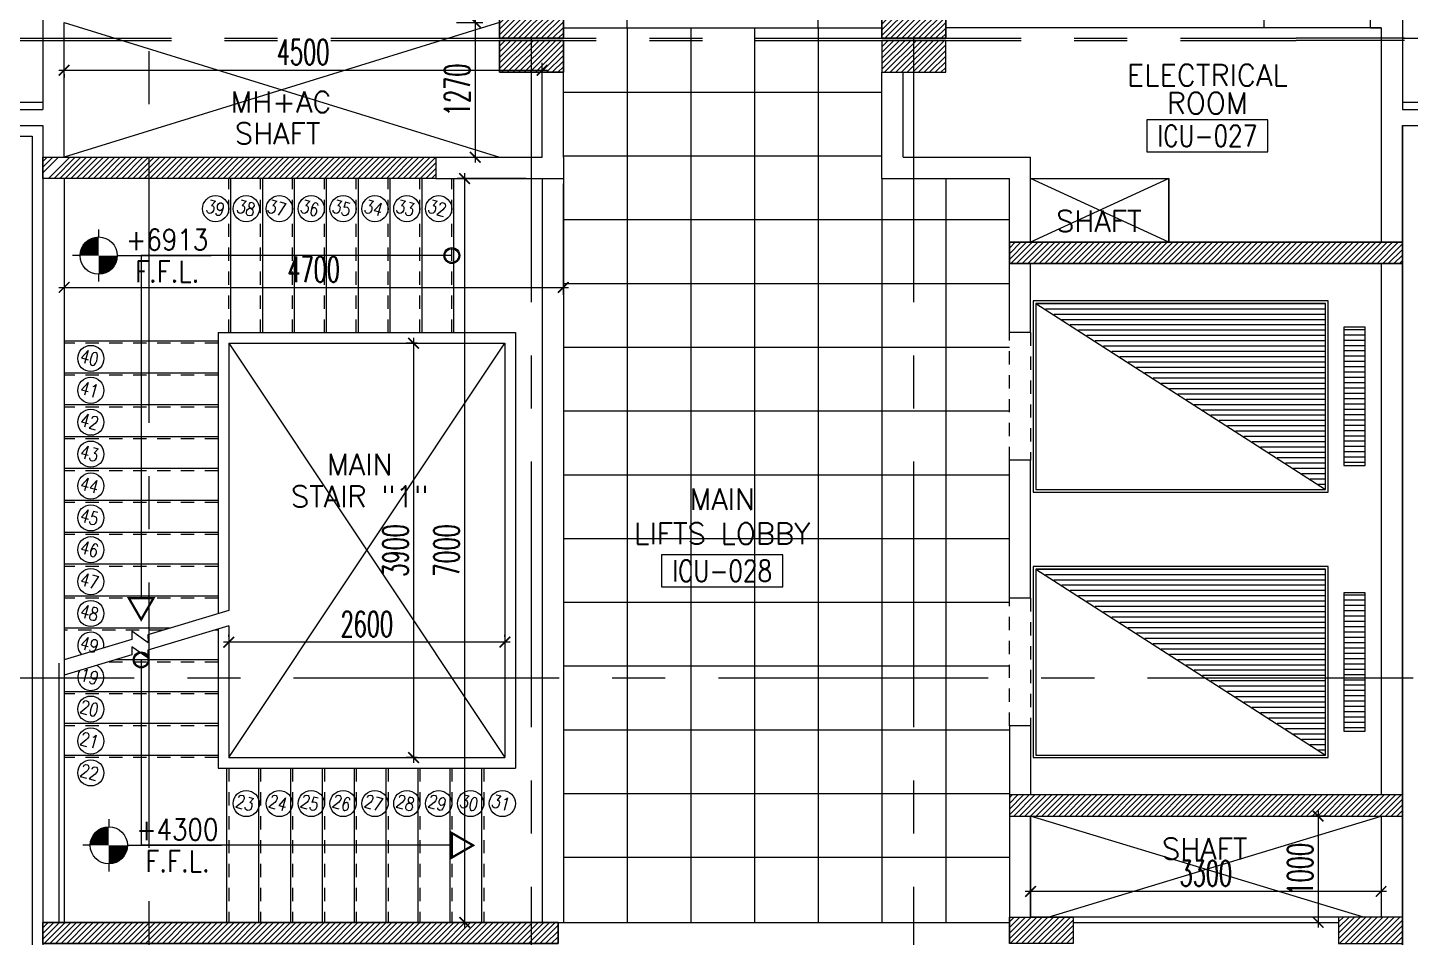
# Model space of a CAD drawing. Extents: x 275967.8 to 276060, y 57291.9 to 57371.4.
# Drawn here: x 276030.03 to 276043.05, y 57317.92 to 57326.48 of the extents above; entities that cross this region are included whole.
import ezdxf
from ezdxf.enums import TextEntityAlignment as Align

# ---------------------------------------------------------------- set-up
doc = ezdxf.new("R2010")
doc.units = 0
doc.header["$MEASUREMENT"] = 0
doc.header["$PDMODE"] = 34
doc.linetypes.add('CENTERX2', pattern=[4, 2.5, -0.5, 0.5, -0.5])
doc.linetypes.add('HIDDEN2', pattern=[0.1875, 0.125, -0.0625])
doc.layers.get('0').update_dxf_attribs({"linetype": 'CONTINUOUS'})
doc.layers.get('DEFPOINTS').update_dxf_attribs({"linetype": 'CONTINUOUS'})
for name, color, linetype in [('AXES', 11, 'CENTERX2'), ('CEILING', 4, 'CONTINUOUS'), ('COL', 5, 'CONTINUOUS'), ('DIM', 4, 'CONTINUOUS'), ('HAT', 8, 'CONTINUOUS'), ('HIDDEN', 9, 'HIDDEN2'), ('LEV-PL', 3, 'CONTINUOUS'), ('LIFTS', 3, 'CONTINUOUS'), ('RM-BOX', 11, 'CONTINUOUS'), ('RM-NAME', 11, 'CONTINUOUS'), ('RM-NO', 11, 'CONTINUOUS'), ('SHAFT', 3, 'CONTINUOUS'), ('STR', 5, 'CONTINUOUS'), ('WALL', 2, 'CONTINUOUS')]:
    doc.layers.add(name, color=color, linetype=linetype)
doc.styles.add('ROMANS', font='ROMANS.shx', dxfattribs={"width": 0.6})
doc.styles.add('S', font='ROMANS.SHX')
doc.dimstyles.new('STANDARD_IN', dxfattribs={"dimtxt": 0.24, "dimasz": 0.1, "dimexe": 0.07, "dimexo": 0.05, "dimgap": 0.05, "dimtad": 1, "dimdec": 0, "dimlfac": 1000, "dimzin": 0, "dimtxsty": 'ROMANS', "dimblk": 'ARCHTICK', "dimcen": 0.05, "dimdle": 0.05, "dimclrd": 4, "dimclre": 4, "dimclrt": 2, "dimazin": 3, "dimtfac": 1, "dimtdec": 0, "dimtmove": 0, "dimatfit": 3, "dimtolj": 1, "dimtzin": 0})

# ---------------------------------------------------------------- blocks, each defined once
blk = doc.blocks.new('RM1')
at = {"layer": 'RM-BOX'}
blk.add_lwpolyline([(570, -200), (-570, -200), (-570, -500), (570, -500)], close=True, dxfattribs=at)
at = {"layer": 'RM-NAME', "style": 'ROMANS'}
blk.add_attdef('ROOMNAME1', text='', height=200, dxfattribs=at).set_placement((0, 324), align=Align.MIDDLE)
blk = doc.blocks.new('*X30')
at = {"color": 0}
for p, q in [((503899, 131750), (506612, 131750)), ((503977, 131700), (506612, 131700)), ((504055, 131650), (506612, 131650)), ((504132, 131600), (506612, 131600)), ((504210, 131550), (506612, 131550)), ((504288, 131500), (506612, 131500)), ((504366, 131450), (506612, 131450)), ((504444, 131400), (506612, 131400)), ((504522, 131350), (506612, 131350)), ((504600, 131300), (506612, 131300)), ((504677, 131250), (506612, 131250)), ((504755, 131200), (506612, 131200)), ((504833, 131150), (506612, 131150)), ((504911, 131100), (506612, 131100)), ((504989, 131050), (506612, 131050)), ((505067, 131000), (506612, 131000)), ((505145, 130950), (506612, 130950)), ((505222, 130900), (506612, 130900)), ((505300, 130850), (506612, 130850)), ((505378, 130800), (506612, 130800)), ((505456, 130750), (506612, 130750)), ((505534, 130700), (506612, 130700)), ((505612, 130650), (506612, 130650)), ((505690, 130600), (506612, 130600)), ((505767, 130550), (506612, 130550)), ((505845, 130500), (506612, 130500)), ((505923, 130450), (506612, 130450)), ((506001, 130400), (506612, 130400)), ((506079, 130350), (506612, 130350)), ((506157, 130300), (506612, 130300)), ((506235, 130250), (506612, 130250)), ((506312, 130200), (506612, 130200)), ((506390, 130150), (506612, 130150)), ((506468, 130100), (506612, 130100)), ((506546, 130050), (506612, 130050))]:
    blk.add_line(p, q, dxfattribs=at)
blk = doc.blocks.new('*X29')
at = {"color": 0}
for p, q in [((140176, 227700), (140376, 227700)), ((140176, 227650), (140376, 227650)), ((140176, 227600), (140376, 227600)), ((140176, 227550), (140376, 227550)), ((140176, 227500), (140376, 227500)), ((140176, 227450), (140376, 227450)), ((140176, 227400), (140376, 227400)), ((140176, 227350), (140376, 227350)), ((140176, 227300), (140376, 227300)), ((140176, 227250), (140376, 227250)), ((140176, 227200), (140376, 227200)), ((140176, 227150), (140376, 227150)), ((140176, 227100), (140376, 227100)), ((140176, 227050), (140376, 227050)), ((140176, 227000), (140376, 227000)), ((140176, 226950), (140376, 226950)), ((140176, 226900), (140376, 226900)), ((140176, 226850), (140376, 226850)), ((140176, 226800), (140376, 226800)), ((140176, 226750), (140376, 226750)), ((140176, 226700), (140376, 226700)), ((140176, 226650), (140376, 226650)), ((140176, 226600), (140376, 226600)), ((140176, 226550), (140376, 226550)), ((140176, 226500), (140376, 226500)), ((140176, 226450), (140376, 226450))]:
    blk.add_line(p, q, dxfattribs=at)
blk = doc.blocks.new('*X32')
at = {"color": 0}
for p, q in [((197839, 138813), (198025, 139000)), ((197839, 138866), (197972, 139000)), ((197839, 138919), (197919, 139000)), ((197839, 138972), (197866, 139000)), ((197879, 138800), (198079, 139000)), ((197932, 138800), (198132, 139000)), ((197985, 138800), (198185, 139000)), ((198038, 138800), (198238, 139000)), ((198091, 138800), (198291, 139000)), ((198144, 138800), (198344, 139000)), ((198197, 138800), (198397, 139000)), ((198250, 138800), (198450, 139000)), ((198303, 138800), (198503, 139000)), ((198356, 138800), (198556, 139000)), ((198409, 138800), (198609, 139000)), ((198462, 138800), (198662, 139000)), ((198515, 138800), (198715, 139000)), ((198568, 138800), (198768, 139000)), ((198621, 138800), (198821, 139000)), ((198674, 138800), (198874, 139000)), ((198727, 138800), (198927, 139000)), ((198780, 138800), (198980, 139000)), ((198833, 138800), (199033, 139000)), ((198886, 138800), (199086, 139000)), ((198939, 138800), (199139, 139000)), ((198992, 138800), (199192, 139000)), ((199045, 138800), (199245, 139000)), ((199098, 138800), (199298, 139000)), ((199151, 138800), (199351, 139000)), ((199204, 138800), (199404, 139000)), ((199257, 138800), (199457, 139000)), ((199310, 138800), (199510, 139000)), ((199363, 138800), (199563, 139000)), ((199416, 138800), (199616, 139000)), ((199469, 138800), (199669, 139000)), ((199523, 138800), (199723, 139000)), ((199576, 138800), (199776, 139000)), ((199629, 138800), (199829, 139000)), ((199682, 138800), (199882, 139000)), ((199735, 138800), (199935, 139000)), ((199788, 138800), (199988, 139000)), ((199841, 138800), (200041, 139000)), ((199894, 138800), (200094, 139000)), ((199947, 138800), (200147, 139000)), ((200000, 138800), (200200, 139000)), ((200053, 138800), (200253, 139000)), ((200106, 138800), (200306, 139000)), ((200159, 138800), (200359, 139000)), ((200212, 138800), (200412, 139000)), ((200265, 138800), (200465, 139000)), ((200318, 138800), (200518, 139000)), ((200371, 138800), (200571, 139000)), ((200424, 138800), (200624, 139000)), ((200477, 138800), (200677, 139000)), ((200530, 138800), (200730, 139000)), ((200583, 138800), (200783, 139000)), ((200636, 138800), (200836, 139000)), ((200689, 138800), (200889, 139000)), ((200742, 138800), (200942, 139000)), ((200795, 138800), (200995, 139000)), ((200848, 138800), (201048, 139000)), ((200901, 138800), (201101, 139000)), ((200954, 138800), (201154, 139000)), ((201007, 138800), (201207, 139000)), ((201060, 138800), (201260, 139000)), ((201114, 138800), (201314, 139000)), ((201167, 138800), (201367, 139000)), ((201220, 138800), (201420, 139000)), ((201273, 138800), (201473, 139000)), ((201326, 138800), (201526, 139000)), ((201379, 138800), (201539, 138960)), ((201432, 138800), (201539, 138907)), ((201485, 138800), (201539, 138854))]:
    blk.add_line(p, q, dxfattribs=at)
blk = doc.blocks.new('*X31')
at = {"color": 0}
for p, q in [((197839, 143639), (197999, 143800)), ((197839, 143692), (197946, 143800)), ((197839, 143745), (197893, 143800)), ((197853, 143600), (198053, 143800)), ((197906, 143600), (198106, 143800)), ((197959, 143600), (198159, 143800)), ((198012, 143600), (198212, 143800)), ((198065, 143600), (198265, 143800)), ((198118, 143600), (198318, 143800)), ((198171, 143600), (198371, 143800)), ((198224, 143600), (198424, 143800)), ((198277, 143600), (198477, 143800)), ((198330, 143600), (198530, 143800)), ((198383, 143600), (198583, 143800)), ((198436, 143600), (198636, 143800)), ((198489, 143600), (198689, 143800)), ((198542, 143600), (198742, 143800)), ((198595, 143600), (198795, 143800)), ((198648, 143600), (198848, 143800)), ((198701, 143600), (198901, 143800)), ((198754, 143600), (198954, 143800)), ((198807, 143600), (199007, 143800)), ((198860, 143600), (199060, 143800)), ((198913, 143600), (199113, 143800)), ((198966, 143600), (199166, 143800)), ((199019, 143600), (199219, 143800)), ((199072, 143600), (199272, 143800)), ((199125, 143600), (199325, 143800)), ((199178, 143600), (199378, 143800)), ((199231, 143600), (199431, 143800)), ((199284, 143600), (199484, 143800)), ((199337, 143600), (199537, 143800)), ((199390, 143600), (199590, 143800)), ((199443, 143600), (199643, 143800)), ((199497, 143600), (199697, 143800)), ((199550, 143600), (199750, 143800)), ((199603, 143600), (199803, 143800)), ((199656, 143600), (199856, 143800)), ((199709, 143600), (199909, 143800)), ((199762, 143600), (199962, 143800)), ((199815, 143600), (200015, 143800)), ((199868, 143600), (200068, 143800)), ((199921, 143600), (200121, 143800)), ((199974, 143600), (200174, 143800)), ((200027, 143600), (200227, 143800)), ((200080, 143600), (200280, 143800)), ((200133, 143600), (200333, 143800)), ((200186, 143600), (200386, 143800)), ((200239, 143600), (200439, 143800)), ((200292, 143600), (200492, 143800)), ((200345, 143600), (200545, 143800)), ((200398, 143600), (200598, 143800)), ((200451, 143600), (200651, 143800)), ((200504, 143600), (200704, 143800)), ((200557, 143600), (200757, 143800)), ((200610, 143600), (200810, 143800)), ((200663, 143600), (200863, 143800)), ((200716, 143600), (200916, 143800)), ((200769, 143600), (200969, 143800)), ((200822, 143600), (201022, 143800)), ((200875, 143600), (201075, 143800)), ((200928, 143600), (201128, 143800)), ((200981, 143600), (201181, 143800)), ((201034, 143600), (201234, 143800)), ((201088, 143600), (201288, 143800)), ((201141, 143600), (201341, 143800)), ((201194, 143600), (201394, 143800)), ((201247, 143600), (201447, 143800)), ((201300, 143600), (201500, 143800)), ((201353, 143600), (201539, 143786)), ((201406, 143600), (201539, 143733)), ((201459, 143600), (201539, 143680)), ((201512, 143600), (201539, 143627))]:
    blk.add_line(p, q, dxfattribs=at)
blk = doc.blocks.new('*X99')
at = {"color": 0}
for p, q in [((76229, 144854), (76375, 145000)), ((76229, 144907), (76322, 145000)), ((76229, 144960), (76269, 145000)), ((76281, 144800), (76481, 145000)), ((76334, 144800), (76534, 145000)), ((76387, 144800), (76587, 145000)), ((76440, 144800), (76640, 145000)), ((76493, 144800), (76693, 145000)), ((76546, 144800), (76746, 145000)), ((76599, 144800), (76799, 145000)), ((76652, 144800), (76852, 145000)), ((76705, 144800), (76905, 145000)), ((76758, 144800), (76958, 145000)), ((76811, 144800), (77011, 145000)), ((76864, 144800), (77064, 145000)), ((76917, 144800), (77117, 145000)), ((76971, 144800), (77171, 145000)), ((77024, 144800), (77224, 145000)), ((77077, 144800), (77277, 145000)), ((77130, 144800), (77330, 145000)), ((77183, 144800), (77383, 145000)), ((77236, 144800), (77436, 145000)), ((77289, 144800), (77489, 145000)), ((77342, 144800), (77542, 145000)), ((77395, 144800), (77595, 145000)), ((77448, 144800), (77648, 145000)), ((77501, 144800), (77701, 145000)), ((77554, 144800), (77754, 145000)), ((77607, 144800), (77807, 145000)), ((77660, 144800), (77860, 145000)), ((77713, 144800), (77913, 145000)), ((77766, 144800), (77966, 145000)), ((77819, 144800), (78019, 145000)), ((77872, 144800), (78072, 145000)), ((77925, 144800), (78125, 145000)), ((77978, 144800), (78178, 145000)), ((78031, 144800), (78231, 145000)), ((78084, 144800), (78284, 145000)), ((78137, 144800), (78337, 145000)), ((78190, 144800), (78390, 145000)), ((78243, 144800), (78443, 145000)), ((78296, 144800), (78496, 145000)), ((78349, 144800), (78549, 145000)), ((78402, 144800), (78602, 145000)), ((78455, 144800), (78655, 145000)), ((78508, 144800), (78708, 145000)), ((78562, 144800), (78762, 145000)), ((78615, 144800), (78815, 145000)), ((78668, 144800), (78868, 145000)), ((78721, 144800), (78921, 145000)), ((78774, 144800), (78974, 145000)), ((78827, 144800), (79027, 145000)), ((78880, 144800), (79080, 145000)), ((78933, 144800), (79133, 145000)), ((78986, 144800), (79186, 145000)), ((79039, 144800), (79239, 145000)), ((79092, 144800), (79292, 145000)), ((79145, 144800), (79345, 145000)), ((79198, 144800), (79398, 145000)), ((79251, 144800), (79451, 145000)), ((79304, 144800), (79504, 145000)), ((79357, 144800), (79557, 145000)), ((79410, 144800), (79610, 145000)), ((79463, 144800), (79663, 145000)), ((79516, 144800), (79716, 145000)), ((79569, 144800), (79769, 145000)), ((79622, 144800), (79822, 145000)), ((79675, 144800), (79875, 145000)), ((79728, 144800), (79928, 145000)), ((79781, 144800), (79929, 144948)), ((79834, 144800), (79929, 144895)), ((79887, 144800), (79929, 144842))]:
    blk.add_line(p, q, dxfattribs=at)
blk = doc.blocks.new('*X98')
at = {"color": 0}
for p, q in [((76229, 137641), (76388, 137800)), ((76229, 137694), (76334, 137800)), ((76229, 137748), (76281, 137800)), ((76241, 137600), (76441, 137800)), ((76294, 137600), (76494, 137800)), ((76347, 137600), (76547, 137800)), ((76400, 137600), (76600, 137800)), ((76453, 137600), (76653, 137800)), ((76506, 137600), (76706, 137800)), ((76559, 137600), (76759, 137800)), ((76612, 137600), (76812, 137800)), ((76665, 137600), (76865, 137800)), ((76718, 137600), (76918, 137800)), ((76771, 137600), (76971, 137800)), ((76824, 137600), (77024, 137800)), ((76877, 137600), (77077, 137800)), ((76930, 137600), (77130, 137800)), ((76983, 137600), (77183, 137800)), ((77036, 137600), (77236, 137800)), ((77089, 137600), (77289, 137800)), ((77142, 137600), (77342, 137800)), ((77195, 137600), (77395, 137800)), ((77248, 137600), (77448, 137800)), ((77301, 137600), (77501, 137800)), ((77354, 137600), (77554, 137800)), ((77407, 137600), (77607, 137800)), ((77460, 137600), (77660, 137800)), ((77513, 137600), (77713, 137800)), ((77566, 137600), (77766, 137800)), ((77619, 137600), (77819, 137800)), ((77672, 137600), (77872, 137800)), ((77725, 137600), (77925, 137800)), ((77779, 137600), (77979, 137800)), ((77832, 137600), (78032, 137800)), ((77885, 137600), (78085, 137800)), ((77938, 137600), (78138, 137800)), ((77991, 137600), (78191, 137800)), ((78044, 137600), (78244, 137800)), ((78097, 137600), (78297, 137800)), ((78150, 137600), (78350, 137800)), ((78203, 137600), (78403, 137800)), ((78256, 137600), (78456, 137800)), ((78309, 137600), (78509, 137800)), ((78362, 137600), (78562, 137800)), ((78415, 137600), (78615, 137800)), ((78468, 137600), (78668, 137800)), ((78521, 137600), (78721, 137800)), ((78574, 137600), (78774, 137800)), ((78627, 137600), (78827, 137800)), ((78680, 137600), (78880, 137800)), ((78733, 137600), (78933, 137800)), ((78786, 137600), (78986, 137800)), ((78839, 137600), (79039, 137800)), ((78892, 137600), (79092, 137800)), ((78945, 137600), (79145, 137800)), ((78998, 137600), (79198, 137800)), ((79051, 137600), (79251, 137800)), ((79104, 137600), (79304, 137800)), ((79157, 137600), (79357, 137800)), ((79210, 137600), (79410, 137800)), ((79263, 137600), (79463, 137800)), ((79316, 137600), (79516, 137800)), ((79369, 137600), (79569, 137800)), ((79423, 137600), (79623, 137800)), ((79476, 137600), (79676, 137800)), ((79529, 137600), (79729, 137800)), ((79582, 137600), (79782, 137800)), ((79635, 137600), (79835, 137800)), ((79688, 137600), (79888, 137800)), ((79741, 137600), (79941, 137800)), ((79794, 137600), (79994, 137800)), ((79847, 137600), (80047, 137800)), ((79900, 137600), (80100, 137800)), ((79953, 137600), (80153, 137800)), ((80006, 137600), (80206, 137800)), ((80059, 137600), (80259, 137800)), ((80112, 137600), (80312, 137800)), ((80165, 137600), (80365, 137800)), ((80218, 137600), (80418, 137800)), ((80271, 137600), (80471, 137800)), ((80324, 137600), (80524, 137800)), ((80377, 137600), (80577, 137800)), ((80430, 137600), (80630, 137800)), ((80483, 137600), (80683, 137800)), ((80536, 137600), (80736, 137800)), ((80589, 137600), (80789, 137800)), ((80642, 137600), (80842, 137800)), ((80695, 137600), (80895, 137800)), ((80748, 137600), (80948, 137800)), ((80801, 137600), (81001, 137800)), ((80854, 137600), (81054, 137800)), ((80907, 137600), (81079, 137772)), ((80960, 137600), (81079, 137718)), ((81014, 137600), (81079, 137665)), ((81067, 137600), (81079, 137612))]:
    blk.add_line(p, q, dxfattribs=at)
blk = doc.blocks.new('LEV1')
at = {"layer": 'LEV-PL'}
for p, q in [((0, 245), (0, 175)), ((-175, 0), (-245, 0)), ((175, 0), (1061, 0)), ((0, -175), (0, -245))]:
    blk.add_line(p, q, dxfattribs=at)
at = {"layer": 'LEV-PL', "const_width": 175}
for points in [[(-88, 0, -0.414214), (0, 88, -1)], [(88, 0, -0.414214), (0, -88, -1)]]:
    blk.add_lwpolyline(points, format="xyb", dxfattribs=at)
at = {"layer": 'LEV-PL'}
blk.add_circle((0, 0), 175, dxfattribs=at)
at = {"layer": 'LEV-PL', "color": 4, "style": 'S', "width": 0.85}
for tag, p in [('+0000', (646, 50)), ('F.F.L.', (646, -250))]:
    blk.add_attdef(tag, text='', height=200, dxfattribs=at).set_placement(p, align=Align.CENTER)
blk = doc.blocks.new('C5')
at = {"layer": 'HAT', "linetype": 'BYBLOCK'}
h = blk.add_hatch(dxfattribs=at)
h.set_pattern_fill('ANSI31', color=256, scale=300, style=0)
h.set_pattern_definition([(45, (-223356.182, -51411.005), (-26.516504, 26.516504), [])])
h.paths.add_polyline_path([(300, 300), (0, 300), (0, 0), (300, 0)])
h.paths.add_polyline_path([(600, 300), (300, 300), (300, 0), (600, 0)])
at = {"layer": 'COL'}
blk.add_lwpolyline([(600, 300), (0, 300), (0, 0), (600, 0)], close=True, dxfattribs=at)
blk = doc.blocks.new('_ARCHTICK')
at = {"color": 0, "linetype": 'BYBLOCK', "const_width": 0.15}
blk.add_lwpolyline([(-0.5, -0.5), (0.5, 0.5)], dxfattribs=at)
blk = doc.blocks.new('*D161')
at = {"layer": 'DEFPOINTS', "color": 0, "linetype": 'BYBLOCK', "ltscale": 0.3}
for p in [(276030.375, 57326.096), (276034.875, 57326.083), (276034.875, 57325.924)]:
    blk.add_point(p, dxfattribs=at)
at = {"layer": 'DIM', "color": 4, "linetype": 'BYBLOCK', "ltscale": 0.3}
for p, q in [((276034.875, 57325.974), (276034.875, 57326.153)), ((276030.325, 57326.083), (276034.925, 57326.083)), ((276030.375, 57326.046), (276030.375, 57326.013))]:
    blk.add_line(p, q, dxfattribs=at)
at = {"layer": 'DIM', "color": 4, "linetype": 'BYBLOCK', "ltscale": 0.3, "xscale": 0.1, "yscale": 0.1, "zscale": 0.1, "rotation": 180}
blk.add_blockref('_ARCHTICK', (276030.375, 57326.083), dxfattribs=at)
at = {"layer": 'DIM', "color": 4, "linetype": 'BYBLOCK', "ltscale": 0.3, "xscale": 0.1, "yscale": 0.1, "zscale": 0.1}
blk.add_blockref('_ARCHTICK', (276034.875, 57326.083), dxfattribs=at)
at = {"layer": 'DIM', "color": 2, "linetype": 'BYBLOCK', "ltscale": 0.3, "insert": (276032.625, 57326.253), "char_height": 0.24, "attachment_point": 5, "style": 'ROMANS'}
blk.add_mtext('\\A1;4500', dxfattribs=at)
blk = doc.blocks.new('*D160')
at = {"layer": 'DEFPOINTS', "color": 0, "linetype": 'BYBLOCK', "ltscale": 0.3}
for p in [(276034.02, 57326.533), (276034.02, 57325.263), (276034.246, 57325.263)]:
    blk.add_point(p, dxfattribs=at)
at = {"layer": 'DIM', "color": 4, "linetype": 'BYBLOCK', "ltscale": 0.3}
for p, q in [((276034.07, 57326.533), (276034.316, 57326.533)), ((276034.246, 57326.583), (276034.246, 57325.213)), ((276034.07, 57325.263), (276034.316, 57325.263))]:
    blk.add_line(p, q, dxfattribs=at)
at = {"layer": 'DIM', "color": 4, "linetype": 'BYBLOCK', "ltscale": 0.3, "xscale": 0.1, "yscale": 0.1, "zscale": 0.1}
for p, rotation in [((276034.246, 57326.533), 90), ((276034.246, 57325.263), 270)]:
    blk.add_blockref('_ARCHTICK', p, dxfattribs=dict(at, rotation=rotation))
at = {"layer": 'DIM', "color": 2, "linetype": 'BYBLOCK', "ltscale": 0.3, "insert": (276034.076, 57325.898), "char_height": 0.24, "attachment_point": 5, "rotation": 90, "style": 'ROMANS'}
blk.add_mtext('\\A1;1270', dxfattribs=at)
blk = doc.blocks.new('*D159')
at = {"layer": 'DEFPOINTS', "color": 0, "linetype": 'BYBLOCK', "ltscale": 0.3}
for p in [(276034.775, 57325.063), (276034.146, 57318.063), (276034.682, 57318.063)]:
    blk.add_point(p, dxfattribs=at)
at = {"layer": 'DIM', "color": 4, "linetype": 'BYBLOCK', "ltscale": 0.3}
for p, q in [((276034.725, 57325.063), (276034.076, 57325.063)), ((276034.146, 57325.113), (276034.146, 57318.013)), ((276034.632, 57318.063), (276034.076, 57318.063))]:
    blk.add_line(p, q, dxfattribs=at)
at = {"layer": 'DIM', "color": 4, "linetype": 'BYBLOCK', "ltscale": 0.3, "xscale": 0.1, "yscale": 0.1, "zscale": 0.1}
for p, rotation in [((276034.146, 57325.063), 90), ((276034.146, 57318.063), 270)]:
    blk.add_blockref('_ARCHTICK', p, dxfattribs=dict(at, rotation=rotation))
at = {"layer": 'DIM', "color": 2, "linetype": 'BYBLOCK', "ltscale": 0.3, "insert": (276033.976, 57321.563), "char_height": 0.24, "attachment_point": 5, "rotation": 90, "style": 'ROMANS'}
blk.add_mtext('\\A1;7000', dxfattribs=at)
blk = doc.blocks.new('*D158')
at = {"layer": 'DEFPOINTS', "color": 0, "linetype": 'BYBLOCK', "ltscale": 0.3}
for p in [(276035.075, 57325.063), (276030.375, 57324.873), (276035.075, 57324.039)]:
    blk.add_point(p, dxfattribs=at)
at = {"layer": 'DIM', "color": 4, "linetype": 'BYBLOCK', "ltscale": 0.3}
for p, q in [((276035.075, 57325.013), (276035.075, 57323.969)), ((276030.375, 57324.823), (276030.375, 57323.969)), ((276030.325, 57324.039), (276035.125, 57324.039))]:
    blk.add_line(p, q, dxfattribs=at)
at = {"layer": 'DIM', "color": 4, "linetype": 'BYBLOCK', "ltscale": 0.3, "xscale": 0.1, "yscale": 0.1, "zscale": 0.1, "rotation": 180}
blk.add_blockref('_ARCHTICK', (276030.375, 57324.039), dxfattribs=at)
at = {"layer": 'DIM', "color": 4, "linetype": 'BYBLOCK', "ltscale": 0.3, "xscale": 0.1, "yscale": 0.1, "zscale": 0.1}
blk.add_blockref('_ARCHTICK', (276035.075, 57324.039), dxfattribs=at)
at = {"layer": 'DIM', "color": 2, "linetype": 'BYBLOCK', "ltscale": 0.3, "insert": (276032.725, 57324.209), "char_height": 0.24, "attachment_point": 5, "style": 'ROMANS'}
blk.add_mtext('\\A1;4700', dxfattribs=at)
blk = doc.blocks.new('*D157')
at = {"layer": 'DEFPOINTS', "color": 0, "linetype": 'BYBLOCK', "ltscale": 0.3}
for p in [(276033.748, 57323.513), (276033.665, 57319.613), (276033.748, 57319.613)]:
    blk.add_point(p, dxfattribs=at)
at = {"layer": 'DIM', "color": 4, "linetype": 'BYBLOCK', "ltscale": 0.3}
for p, q in [((276033.698, 57323.513), (276033.595, 57323.513)), ((276033.665, 57323.563), (276033.665, 57319.563)), ((276033.698, 57319.613), (276033.595, 57319.613))]:
    blk.add_line(p, q, dxfattribs=at)
at = {"layer": 'DIM', "color": 4, "linetype": 'BYBLOCK', "ltscale": 0.3, "xscale": 0.1, "yscale": 0.1, "zscale": 0.1}
for p, rotation in [((276033.665, 57323.513), 90), ((276033.665, 57319.613), 270)]:
    blk.add_blockref('_ARCHTICK', p, dxfattribs=dict(at, rotation=rotation))
at = {"layer": 'DIM', "color": 2, "linetype": 'BYBLOCK', "ltscale": 0.3, "insert": (276033.495, 57321.563), "char_height": 0.24, "attachment_point": 5, "rotation": 90, "style": 'ROMANS'}
blk.add_mtext('\\A1;3900', dxfattribs=at)
blk = doc.blocks.new('*D156')
at = {"layer": 'DEFPOINTS', "color": 0, "linetype": 'BYBLOCK', "ltscale": 0.3}
for p in [(276031.925, 57320.7), (276031.925, 57320.7), (276034.525, 57320.7)]:
    blk.add_point(p, dxfattribs=at)
at = {"layer": 'DIM', "color": 4, "linetype": 'BYBLOCK', "ltscale": 0.3}
for p, q in [((276031.925, 57320.75), (276031.925, 57320.77)), ((276034.525, 57320.75), (276034.525, 57320.77)), ((276034.575, 57320.7), (276031.875, 57320.7))]:
    blk.add_line(p, q, dxfattribs=at)
at = {"layer": 'DIM', "color": 4, "linetype": 'BYBLOCK', "ltscale": 0.3, "xscale": 0.1, "yscale": 0.1, "zscale": 0.1, "rotation": 180}
blk.add_blockref('_ARCHTICK', (276031.925, 57320.7), dxfattribs=at)
at = {"layer": 'DIM', "color": 4, "linetype": 'BYBLOCK', "ltscale": 0.3, "xscale": 0.1, "yscale": 0.1, "zscale": 0.1}
blk.add_blockref('_ARCHTICK', (276034.525, 57320.7), dxfattribs=at)
at = {"layer": 'DIM', "color": 2, "linetype": 'BYBLOCK', "ltscale": 0.3, "insert": (276033.225, 57320.87), "char_height": 0.24, "attachment_point": 5, "style": 'ROMANS'}
blk.add_mtext('\\A1;2600', dxfattribs=at)
blk = doc.blocks.new('*D155')
at = {"layer": 'DEFPOINTS', "color": 0, "linetype": 'BYBLOCK', "ltscale": 0.3}
for p in [(276042.338, 57319.063), (276042.176, 57318.063), (276042.183, 57318.063)]:
    blk.add_point(p, dxfattribs=at)
at = {"layer": 'DIM', "color": 4, "linetype": 'BYBLOCK', "ltscale": 0.3}
for p, q in [((276042.288, 57319.063), (276042.113, 57319.063)), ((276042.183, 57319.113), (276042.183, 57318.013)), ((276042.226, 57318.063), (276042.253, 57318.063))]:
    blk.add_line(p, q, dxfattribs=at)
at = {"layer": 'DIM', "color": 4, "linetype": 'BYBLOCK', "ltscale": 0.3, "xscale": 0.1, "yscale": 0.1, "zscale": 0.1}
for p, rotation in [((276042.183, 57319.063), 90), ((276042.183, 57318.063), 270)]:
    blk.add_blockref('_ARCHTICK', p, dxfattribs=dict(at, rotation=rotation))
at = {"layer": 'DIM', "color": 2, "linetype": 'BYBLOCK', "ltscale": 0.3, "insert": (276042.013, 57318.563), "char_height": 0.24, "attachment_point": 5, "rotation": 90, "style": 'ROMANS'}
blk.add_mtext('\\A1;1000', dxfattribs=at)
blk = doc.blocks.new('*D154')
at = {"layer": 'DEFPOINTS', "color": 0, "linetype": 'BYBLOCK', "ltscale": 0.3}
for p in [(276039.475, 57318.458), (276042.775, 57318.458), (276039.475, 57318.354)]:
    blk.add_point(p, dxfattribs=at)
at = {"layer": 'DIM', "color": 4, "linetype": 'BYBLOCK', "ltscale": 0.3}
for p, q in [((276042.825, 57318.354), (276039.425, 57318.354)), ((276039.475, 57318.408), (276039.475, 57318.284)), ((276042.775, 57318.408), (276042.775, 57318.284))]:
    blk.add_line(p, q, dxfattribs=at)
at = {"layer": 'DIM', "color": 4, "linetype": 'BYBLOCK', "ltscale": 0.3, "xscale": 0.1, "yscale": 0.1, "zscale": 0.1, "rotation": 180}
blk.add_blockref('_ARCHTICK', (276039.475, 57318.354), dxfattribs=at)
at = {"layer": 'DIM', "color": 4, "linetype": 'BYBLOCK', "ltscale": 0.3, "xscale": 0.1, "yscale": 0.1, "zscale": 0.1}
blk.add_blockref('_ARCHTICK', (276042.775, 57318.354), dxfattribs=at)
at = {"layer": 'DIM', "color": 2, "linetype": 'BYBLOCK', "ltscale": 0.3, "insert": (276041.125, 57318.524), "char_height": 0.24, "attachment_point": 5, "style": 'ROMANS'}
blk.add_mtext('\\A1;3300', dxfattribs=at)

msp = doc.modelspace()

# ---------------------------------------------------------------- hatches: boundary and pattern name
at = {"layer": 'HAT'}
h = msp.add_hatch(dxfattribs=at)
h.set_pattern_fill('ANSI31', color=256, scale=0.3, style=0)
h.set_pattern_definition([(45, (275761.879317, 57274.97192), (-0.0265165043, 0.0265165043), [])])
h.paths.add_polyline_path([(276039.8755, 57317.8629), (276039.8755, 57318.1129), (276039.2755, 57318.1129), (276039.2755, 57317.8629)])
h = msp.add_hatch(dxfattribs=at)
h.set_pattern_fill('ANSI31', color=256, scale=0.3, style=0)
h.set_pattern_definition([(45, (275764.979315, 57274.97192), (-0.0265165043, 0.0265165043), [])])
h.paths.add_polyline_path([(276042.9755, 57318.1129), (276042.3755, 57318.1129), (276042.3755, 57317.8629), (276042.9755, 57317.8629)])

# ---------------------------------------------------------------- linework, layer by layer
at = {"layer": 'AXES'}
for p, q in [((276034.7755, 57291.8986), (276034.7755, 57370.7113)), ((276034.7755, 57291.8986), (276034.7755, 57370.7113)), ((276038.3755, 57291.8986), (276038.3755, 57370.7113)), ((276038.3755, 57291.8986), (276038.3755, 57370.7113)), ((276031.1755, 57298.7629), (276031.1755, 57357.5829)), ((275968.8855, 57326.3829), (276041.9755, 57326.3829)), ((275968.8855, 57326.3629), (276041.9755, 57326.3629)), ((276058.9951, 57326.3829), (276041.9755, 57326.3829)), ((276058.9951, 57326.3629), (276041.9755, 57326.3629)), ((275968.5355, 57320.3629), (276036.5755, 57320.3629)), ((276036.5755, 57320.3629), (276052.7755, 57320.3629))]:
    msp.add_line(p, q, dxfattribs=at)
at = {"layer": 'CEILING', "linetype": 'BYBLOCK', "ltscale": 0.3}
for p, q in [((276035.6755, 57326.4829), (276035.6755, 57318.0629)), ((276036.2755, 57326.4829), (276036.2755, 57318.0629)), ((276036.8755, 57326.4829), (276036.8755, 57318.0629)), ((276037.4755, 57326.4829), (276037.4755, 57318.0629)), ((276027.8255, 57326.3829), (276030.1755, 57326.3829)), ((276042.9755, 57326.3829), (276045.3255, 57326.3829)), ((276038.0755, 57325.8729), (276035.0755, 57325.8729)), ((276027.8255, 57325.7829), (276030.1755, 57325.7829)), ((276042.9755, 57325.7829), (276045.3255, 57325.7829)), ((276038.0755, 57325.2729), (276035.0755, 57325.2729)), ((276034.8755, 57325.0629), (276034.8755, 57318.0629)), ((276035.0755, 57325.0629), (276035.0755, 57318.0629)), ((276038.0755, 57325.0629), (276038.0755, 57318.0629)), ((276038.6755, 57325.0629), (276038.6755, 57318.0629)), ((276039.2755, 57324.6729), (276035.0755, 57324.6729)), ((276039.2755, 57324.0729), (276035.0755, 57324.0729)), ((276039.2755, 57323.4729), (276035.0755, 57323.4729)), ((276039.2755, 57322.8729), (276035.0755, 57322.8729)), ((276039.2755, 57322.2729), (276035.0755, 57322.2729)), ((276039.2755, 57321.6729), (276035.0755, 57321.6729)), ((276039.2755, 57321.0729), (276035.0755, 57321.0729)), ((276039.2755, 57320.4729), (276035.0755, 57320.4729)), ((276039.2755, 57319.8729), (276035.0755, 57319.8729)), ((276039.2755, 57319.2729), (276035.0755, 57319.2729)), ((276039.2755, 57318.6729), (276035.0755, 57318.6729))]:
    msp.add_line(p, q, dxfattribs=at)
for points in [[(276020.6255, 57306.3129), (276020.6255, 57312.8129), (276020.6725, 57312.8159), (276020.6755, 57313.5129), (276020.6255, 57313.5129), (276020.6255, 57314.0129), (276025.3255, 57314.0129), (276025.3255, 57311.3129), (276027.8255, 57311.3129), (276027.8255, 57317.2779), (276020.6255, 57317.2779), (276020.6255, 57319.2779), (276027.8255, 57319.2779), (276027.8255, 57325.5629), (276030.1755, 57325.5629), (276030.1755, 57308.6129), (276032.7255, 57308.6129), (276032.7255, 57309.2129), (276033.7255, 57309.2129), (276033.7255, 57308.6129), (276042.9755, 57308.6129), (276042.9755, 57325.5629), (276045.3255, 57325.5629)], [(276020.7255, 57306.4129), (276020.7255, 57312.7191), (276020.7721, 57312.7221), (276020.7759, 57313.6129), (276020.7255, 57313.6129), (276020.7255, 57313.9129), (276025.2255, 57313.9129), (276025.2255, 57311.2129), (276027.9255, 57311.2129), (276027.9255, 57317.3779), (276020.7255, 57317.3779), (276020.7255, 57319.1779), (276027.9255, 57319.1779), (276027.9255, 57325.4629), (276030.0755, 57325.4629), (276030.0755, 57308.5129), (276032.8255, 57308.5129), (276032.8255, 57309.1129), (276033.6255, 57309.1129), (276033.6255, 57308.5129), (276043.0755, 57308.5129)]]:
    msp.add_lwpolyline(points, dxfattribs=at)
at = {"layer": 'COL'}
for points in [[(276030.1755, 57325.0629), (276030.1755, 57325.2629), (276033.8755, 57325.2629), (276033.8755, 57325.0629)], [(276039.2755, 57324.4629), (276039.2755, 57324.2629), (276042.9755, 57324.2629), (276042.9755, 57324.4629)], [(276039.2755, 57319.2629), (276039.2755, 57319.0629), (276042.9755, 57319.0629), (276042.9755, 57319.2629)], [(276035.0255, 57318.0629), (276030.1755, 57318.0629), (276030.1755, 57317.8629), (276035.0255, 57317.8629)]]:
    msp.add_lwpolyline(points, close=True, dxfattribs=at)
at = {"layer": 'COL', "color": 2}
for points in [[(276039.2755, 57318.1129), (276039.8755, 57318.1129), (276039.8755, 57317.8629), (276039.2755, 57317.8629)], [(276042.9755, 57318.1129), (276042.3755, 57318.1129), (276042.3755, 57317.8629), (276042.9755, 57317.8629)]]:
    msp.add_lwpolyline(points, close=True, dxfattribs=at)
at = {"layer": 'HIDDEN'}
for p, q in [((276039.2755, 57322.4129), (276039.2755, 57323.6129)), ((276039.4755, 57323.6129), (276039.4755, 57322.4129)), ((276039.2755, 57319.9129), (276039.2755, 57321.1129)), ((276039.4755, 57321.1129), (276039.4755, 57319.9129))]:
    msp.add_line(p, q, dxfattribs=at)
at = {"layer": 'LIFTS'}
for p, q in [((276039.5255, 57323.8879), (276042.2505, 57322.1379)), ((276039.5255, 57321.3879), (276042.2505, 57319.6379))]:
    msp.add_line(p, q, dxfattribs=at)
for points in [[(276039.5005, 57322.1129), (276042.2755, 57322.1129), (276042.2755, 57323.9129), (276039.5005, 57323.9129)], [(276039.5255, 57322.1379), (276042.2505, 57322.1379), (276042.2505, 57323.8879), (276039.5255, 57323.8879)], [(276042.4255, 57322.3629), (276042.6255, 57322.3629), (276042.6255, 57323.6629), (276042.4255, 57323.6629)], [(276039.5005, 57321.4129), (276039.5005, 57319.6129), (276042.2755, 57319.6129), (276042.2755, 57321.4129)], [(276039.5255, 57321.3879), (276039.5255, 57319.6379), (276042.2505, 57319.6379), (276042.2505, 57321.3879)], [(276042.4255, 57319.8629), (276042.6255, 57319.8629), (276042.6255, 57321.1629), (276042.4255, 57321.1629)]]:
    msp.add_lwpolyline(points, close=True, dxfattribs=at)
at = {"layer": 'SHAFT'}
for p, q in [((276034.4755, 57326.5329), (276030.3755, 57325.2629)), ((276030.3755, 57326.5329), (276034.4755, 57325.2629)), ((276040.7755, 57324.4629), (276039.4755, 57325.0629)), ((276040.7755, 57325.0629), (276039.4755, 57324.4629)), ((276039.7005, 57325.0629), (276040.7755, 57325.0629)), ((276040.7755, 57324.4629), (276040.7755, 57325.0629)), ((276031.9255, 57323.5129), (276034.5255, 57319.6129)), ((276031.9255, 57319.6129), (276034.5255, 57323.5129)), ((276042.6105, 57318.1129), (276039.4755, 57319.0629)), ((276039.6405, 57318.1129), (276042.7755, 57319.0629))]:
    msp.add_line(p, q, dxfattribs=at)
at = {"layer": 'STR', "linetype": 'HIDDEN2'}
for p, q in [((276031.9255, 57323.6129), (276031.9255, 57325.0629)), ((276032.2255, 57323.6129), (276032.2255, 57325.0629)), ((276032.5255, 57323.6129), (276032.5255, 57325.0629)), ((276032.8255, 57323.6129), (276032.8255, 57325.0629)), ((276033.1255, 57323.6129), (276033.1255, 57325.0629)), ((276033.4255, 57323.6129), (276033.4255, 57325.0629)), ((276033.7255, 57323.6129), (276033.7255, 57325.0629)), ((276034.0255, 57323.6129), (276034.0255, 57325.0629)), ((276031.8255, 57323.5129), (276030.3755, 57323.5129)), ((276031.8255, 57323.2129), (276030.3755, 57323.2129)), ((276031.8255, 57322.9129), (276030.3755, 57322.9129)), ((276031.8255, 57322.6129), (276030.3755, 57322.6129)), ((276031.8255, 57322.3129), (276030.3755, 57322.3129)), ((276031.8255, 57322.0129), (276030.3755, 57322.0129)), ((276031.8255, 57321.7129), (276030.3755, 57321.7129)), ((276031.8255, 57321.4129), (276030.3755, 57321.4129)), ((276031.8255, 57321.1129), (276030.3755, 57321.1129)), ((276031.3076, 57320.8129), (276030.3755, 57320.8129)), ((276031.8255, 57320.8129), (276031.7901, 57320.8129)), ((276031.8255, 57320.5129), (276030.7914, 57320.5129)), ((276031.8255, 57320.2129), (276030.3755, 57320.2129)), ((276031.8255, 57319.9129), (276030.3755, 57319.9129)), ((276031.8255, 57319.6129), (276030.3755, 57319.6129)), ((276031.9255, 57319.5129), (276031.9255, 57318.0629)), ((276032.2255, 57319.5129), (276032.2255, 57318.0629)), ((276032.5255, 57319.5129), (276032.5255, 57318.0629)), ((276032.8255, 57319.5129), (276032.8255, 57318.0629)), ((276033.1255, 57319.5129), (276033.1255, 57318.0629)), ((276033.4255, 57319.5129), (276033.4255, 57318.0629)), ((276033.7255, 57319.5129), (276033.7255, 57318.0629)), ((276034.0255, 57319.5129), (276034.0255, 57318.0629)), ((276034.3255, 57319.5129), (276034.3255, 57318.0629))]:
    msp.add_line(p, q, dxfattribs=at)
at = {"layer": 'STR'}
for p, q in [((276031.9455, 57323.6129), (276031.9455, 57325.0629)), ((276032.2455, 57323.6129), (276032.2455, 57325.0629)), ((276032.5455, 57323.6129), (276032.5455, 57325.0629)), ((276032.8455, 57323.6129), (276032.8455, 57325.0629)), ((276033.1455, 57323.6129), (276033.1455, 57325.0629)), ((276033.4455, 57323.6129), (276033.4455, 57325.0629)), ((276033.7455, 57323.6129), (276033.7455, 57325.0629)), ((276034.0455, 57323.6129), (276034.0455, 57325.0629)), ((276034.0255, 57324.3379), (276031.1005, 57324.3379)), ((276031.1005, 57324.3379), (276031.1005, 57321.1129)), ((276031.8255, 57323.5329), (276030.3755, 57323.5329)), ((276031.8255, 57323.5329), (276030.3755, 57323.5329)), ((276031.8255, 57323.6129), (276031.8255, 57320.9685)), ((276031.8255, 57323.6129), (276034.6255, 57323.6129)), ((276031.9255, 57323.5129), (276031.9255, 57320.9986)), ((276031.9255, 57323.5129), (276034.5255, 57323.5129)), ((276034.5255, 57323.5129), (276034.5255, 57319.6129)), ((276034.6255, 57323.6129), (276034.6255, 57319.5129)), ((276031.8255, 57323.2329), (276030.3755, 57323.2329)), ((276031.8255, 57322.9329), (276030.3755, 57322.9329)), ((276031.8255, 57322.6329), (276030.3755, 57322.6329)), ((276031.8255, 57322.3329), (276030.3755, 57322.3329)), ((276031.8255, 57322.0329), (276030.3755, 57322.0329)), ((276031.8255, 57321.7329), (276030.3755, 57321.7329)), ((276031.8255, 57321.4329), (276030.3755, 57321.4329)), ((276031.8255, 57321.1329), (276030.3755, 57321.1329)), ((276031.3741, 57320.8329), (276030.3755, 57320.8329)), ((276031.8255, 57320.8236), (276031.8255, 57319.5129)), ((276031.9255, 57320.8536), (276031.9255, 57319.6129)), ((276031.8255, 57320.5329), (276030.858, 57320.5329)), ((276031.1005, 57320.5329), (276031.1005, 57318.7879)), ((276031.8255, 57320.2329), (276030.3755, 57320.2329)), ((276031.8255, 57319.9329), (276030.3755, 57319.9329)), ((276031.8255, 57319.6329), (276030.3755, 57319.6329)), ((276031.9255, 57319.6129), (276034.5255, 57319.6129)), ((276031.8255, 57319.5129), (276034.6255, 57319.5129)), ((276031.9055, 57319.5129), (276031.9055, 57318.0629)), ((276032.2055, 57319.5129), (276032.2055, 57318.0629)), ((276032.5055, 57319.5129), (276032.5055, 57318.0629)), ((276032.8055, 57319.5129), (276032.8055, 57318.0629)), ((276033.1055, 57319.5129), (276033.1055, 57318.0629)), ((276033.4055, 57319.5129), (276033.4055, 57318.0629)), ((276033.7055, 57319.5129), (276033.7055, 57318.0629)), ((276034.0055, 57319.5129), (276034.0055, 57318.0629)), ((276034.3055, 57319.5129), (276034.3055, 57318.0629)), ((276034.0255, 57318.7879), (276031.1005, 57318.7879))]:
    msp.add_line(p, q, dxfattribs=at)
at = {"layer": 'STR', "const_width": 0.0215}
for points in [[(276031.216, 57321.1129), (276030.985, 57321.1129), (276031.1005, 57320.9129)], [(276034.0255, 57318.9034), (276034.0255, 57318.6725), (276034.2255, 57318.7879)]]:
    msp.add_lwpolyline(points, close=True, dxfattribs=at)
at = {"layer": 'STR'}
for points in [[(276031.9255, 57320.9986), (276031.1617, 57320.7691), (276031.1669, 57320.6926), (276031.0132, 57320.8023), (276031.0132, 57320.7245), (276030.3755, 57320.5329)], [(276031.9255, 57320.8536), (276031.1617, 57320.6242), (276031.1669, 57320.5477), (276031.0132, 57320.6573), (276031.0132, 57320.5796), (276030.3755, 57320.388)]]:
    msp.add_lwpolyline(points, dxfattribs=at)
at = {"layer": 'STR', "color": 11}
for centre in [(276031.8016, 57324.779), (276032.0899, 57324.779), (276032.4016, 57324.779), (276032.7016, 57324.779), (276033.0016, 57324.779), (276033.3016, 57324.779), (276033.6016, 57324.779), (276033.9016, 57324.779), (276030.6265, 57323.3696), (276030.6265, 57323.0696), (276030.6265, 57322.7696), (276030.6265, 57322.4696), (276030.6265, 57322.1696), (276030.6265, 57321.8696), (276030.6265, 57321.5696), (276030.6265, 57321.2696), (276030.6265, 57320.9696), (276030.6265, 57320.0696), (276030.6265, 57319.7696), (276030.6265, 57319.4696), (276032.0899, 57319.181), (276032.4016, 57319.181), (276032.7016, 57319.181), (276033.0016, 57319.181), (276033.3016, 57319.181), (276033.6016, 57319.181), (276033.9016, 57319.181), (276034.2016, 57319.181), (276034.5016, 57319.181)]:
    msp.add_circle(centre, 0.1232, dxfattribs=at)
at = {"layer": 'STR'}
for centre, radius in [((276034.0255, 57324.3379), 0.075), ((276034.0255, 57324.3379), 0.065), ((276031.1005, 57320.5329), 0.075), ((276031.1005, 57320.5329), 0.065)]:
    msp.add_circle(centre, radius, dxfattribs=at)
at = {"layer": 'STR', "color": 11}
for centre, start, end in [((276030.6265, 57320.6696), 348.27953, 225.16221), ((276030.6265, 57320.3696), 149.93422, 63.50752)]:
    msp.add_arc(centre, 0.1232, start, end, dxfattribs=at)
at = {"layer": 'WALL'}
for p, q in [((276030.1755, 57326.6829), (276030.1755, 57325.7129)), ((276035.6755, 57326.4829), (276035.6755, 57326.6829)), ((276037.4755, 57326.4829), (276037.4755, 57326.6829)), ((276041.6755, 57326.4829), (276041.6755, 57326.6829)), ((276042.6755, 57326.4829), (276042.6755, 57326.6829)), ((276042.6755, 57326.4829), (276042.6755, 57326.6829)), ((276042.9755, 57326.6829), (276042.9755, 57325.7129)), ((276030.3755, 57325.2629), (276030.3755, 57326.5329)), ((276035.0755, 57326.4829), (276035.6755, 57326.4829)), ((276035.6755, 57326.4829), (276038.0755, 57326.4829)), ((276042.6755, 57326.4829), (276038.6755, 57326.4829)), ((276042.7755, 57326.4829), (276042.6755, 57326.4829)), ((276042.6755, 57326.4829), (276042.7755, 57326.4829)), ((276042.7755, 57326.4829), (276042.7755, 57324.4629)), ((276034.8755, 57325.2629), (276034.8755, 57326.0629)), ((276035.0755, 57325.2629), (276035.0755, 57326.0629)), ((276038.0755, 57325.0629), (276038.0755, 57326.0629)), ((276038.2755, 57325.2629), (276038.2755, 57326.0629)), ((276028.1005, 57325.7129), (276030.1755, 57325.7129)), ((276042.9755, 57325.7129), (276043.2505, 57325.7129)), ((276028.1005, 57325.5629), (276030.1755, 57325.5629)), ((276030.1755, 57325.5629), (276030.1755, 57325.2629)), ((276042.9755, 57325.5629), (276043.2505, 57325.5629)), ((276042.9755, 57325.5629), (276042.9755, 57324.4629)), ((276033.8755, 57325.2629), (276034.8755, 57325.2629)), ((276035.0755, 57325.2629), (276035.0755, 57325.0629)), ((276038.0755, 57325.0629), (276038.0755, 57325.2629)), ((276038.0755, 57325.0629), (276038.0755, 57325.2629)), ((276038.0755, 57325.0629), (276038.0755, 57325.2629)), ((276038.2755, 57325.2629), (276039.4755, 57325.2629)), ((276039.4755, 57324.4629), (276039.4755, 57325.2629)), ((276030.1755, 57325.0629), (276030.1755, 57319.7029)), ((276030.3755, 57325.0629), (276030.3755, 57318.0629)), ((276033.8755, 57325.0629), (276035.0755, 57325.0629)), ((276038.0755, 57325.0629), (276039.2755, 57325.0629)), ((276039.2755, 57324.4629), (276039.2755, 57325.0629)), ((276039.4755, 57325.0629), (276039.7005, 57325.0629)), ((276039.2755, 57323.6129), (276039.2755, 57324.2629)), ((276039.4755, 57323.6129), (276039.4755, 57324.2629)), ((276042.7755, 57324.2629), (276042.7755, 57319.2629)), ((276042.9755, 57324.2629), (276042.9755, 57319.9279)), ((276039.4755, 57323.6129), (276039.2755, 57323.6129)), ((276039.2755, 57321.1129), (276039.2755, 57322.4129)), ((276039.4755, 57322.4129), (276039.2755, 57322.4129)), ((276039.4755, 57321.1129), (276039.4755, 57322.4129)), ((276039.4755, 57321.1129), (276039.2755, 57321.1129)), ((276030.1755, 57320.5029), (276030.1755, 57315.6129)), ((276030.3255, 57320.5029), (276030.3255, 57318.0629)), ((276042.9755, 57320.5029), (276042.9755, 57315.6129)), ((276039.2755, 57319.9129), (276039.2755, 57319.2629)), ((276039.4755, 57319.9129), (276039.2755, 57319.9129)), ((276039.4755, 57319.9129), (276039.4755, 57319.2629)), ((276039.2755, 57319.7629), (276039.2755, 57319.2629)), ((276042.9755, 57319.7779), (276042.9755, 57319.2629)), ((276039.2755, 57319.0629), (276039.2755, 57317.8629)), ((276039.2755, 57319.0629), (276039.2755, 57317.8629)), ((276039.4755, 57319.0629), (276039.4755, 57318.1129)), ((276042.7755, 57319.0629), (276042.7755, 57318.1129)), ((276042.9755, 57319.0629), (276042.9755, 57317.8629)), ((276035.0255, 57318.0629), (276039.2755, 57318.0629)), ((276039.8755, 57318.0629), (276042.3755, 57318.0629))]:
    msp.add_line(p, q, dxfattribs=at)
at = {"layer": 'WALL', "linetype": 'BYBLOCK', "ltscale": 0.3}
for points in [[(276034.4755, 57326.6829), (276035.0755, 57326.6829), (276035.0755, 57326.3829), (276034.4755, 57326.3829)], [(276038.0755, 57326.6829), (276038.6755, 57326.6829), (276038.6755, 57326.3829), (276038.0755, 57326.3829)], [(276034.4755, 57326.3629), (276035.0755, 57326.3629), (276035.0755, 57326.0629), (276034.4755, 57326.0629)], [(276038.6755, 57326.3629), (276038.0755, 57326.3629), (276038.0755, 57326.0629), (276038.6755, 57326.0629)], [(276030.1755, 57325.2629), (276033.8755, 57325.2629), (276033.8755, 57325.0629), (276030.1755, 57325.0629)], [(276039.2755, 57324.4629), (276042.9755, 57324.4629), (276042.9755, 57324.2629), (276039.2755, 57324.2629)], [(276039.2755, 57319.0629), (276042.9755, 57319.0629), (276042.9755, 57319.2629), (276039.2755, 57319.2629)], [(276039.4755, 57319.0629), (276042.7755, 57319.0629), (276042.7755, 57318.1129), (276039.4755, 57318.1129)], [(276030.1755, 57318.0629), (276035.0255, 57318.0629), (276035.0255, 57317.8629), (276030.1755, 57317.8629)]]:
    msp.add_lwpolyline(points, close=True, dxfattribs=at)
at = {"layer": 'WALL', "color": 62, "linetype": 'BYBLOCK', "ltscale": 0.3}
msp.add_lwpolyline([(276039.4755, 57325.0629), (276040.7755, 57325.0629), (276040.7755, 57324.4629), (276039.4755, 57324.4629)], close=True, dxfattribs=at)

# ---------------------------------------------------------------- block references
at = {"layer": 'COL', "linetype": 'BYBLOCK', "xscale": 0.001, "yscale": 0.001, "zscale": 0.001}
for p in [(276034.4755, 57326.3829), (276038.0755, 57326.3829), (276034.4755, 57326.0629), (276038.0755, 57326.0629)]:
    msp.add_blockref('C5', p, dxfattribs=at)
at = {"layer": 'HAT', "xscale": 0.001, "yscale": 0.001, "zscale": 0.001}
for name, p in [('*X99', (275953.9463, 57180.2632)), ('*X31', (275841.4369, 57180.6632)), ('*X32', (275841.4369, 57180.2632)), ('*X98', (275953.9463, 57180.2632))]:
    msp.add_blockref(name, p, dxfattribs=at)
at = {"layer": 'LEV-PL', "xscale": 0.001, "yscale": 0.001, "zscale": 0.001}
for p, values in [((276030.7, 57324.3379), {'F.F.L.': 'F.F.L.', '+0000': '+6913'}), ((276030.796, 57318.7879), {'F.F.L.': 'F.F.L.', '+0000': '+4300'})]:
    msp.add_blockref('LEV1', p, dxfattribs=at).add_auto_attribs(values)
at = {"layer": 'LIFTS', "color": 8, "xscale": 0.001, "yscale": 0.001, "zscale": 0.001}
for name, p in [('*X30', (275535.6386, 57192.1379)), ('*X29', (275902.249, 57095.9432)), ('*X30', (275535.6386, 57189.6379)), ('*X29', (275902.249, 57093.4468))]:
    msp.add_blockref(name, p, dxfattribs=at)
at = {"layer": 'RM-NAME'}
ref = msp.add_blockref('RM1', (276041.1387, 57325.8157), dxfattribs=dict(at, xscale=0.001, yscale=0.001, zscale=0.001))
ref.add_attrib('ROOMNO', 'ICU-027', dxfattribs={"layer": 'RM-NO', "height": 0.2, "style": 'ROMANS', "width": 0.8}).set_placement((276041.1387, 57325.4657), align=Align.MIDDLE)
ref.add_attrib('ROOMNAME2', 'ROOM', dxfattribs={"height": 0.2, "style": 'ROMANS'}).set_placement((276041.1387, 57325.7727), align=Align.MIDDLE)
ref.add_attrib('ROOMNAME1', 'ELECTRICAL', dxfattribs={"height": 0.2, "style": 'ROMANS'}).set_placement((276041.1387, 57326.0356), align=Align.MIDDLE)
ref = msp.add_blockref('RM1', (276036.5711, 57321.7214), dxfattribs=dict(at, xscale=0.001, yscale=0.001, zscale=0.001))
ref.add_attrib('ROOMNO', 'ICU-028', dxfattribs={"layer": 'RM-NO', "height": 0.2, "style": 'ROMANS', "width": 0.8}).set_placement((276036.5711, 57321.3714), align=Align.MIDDLE)
ref.add_attrib('ROOMNAME2', 'LIFTS LOBBY', dxfattribs={"height": 0.2, "style": 'ROMANS'}).set_placement((276036.5711, 57321.7214), align=Align.MIDDLE)
ref.add_attrib('ROOMNAME1', 'MAIN', dxfattribs={"height": 0.2, "style": 'ROMANS'}).set_placement((276036.5711, 57322.0452), align=Align.MIDDLE)

# ---------------------------------------------------------------- texts
at = {"layer": 'RM-NAME', "style": 'ROMANS'}
for s, p in [('MH+AC', (276032.4161, 57325.7833)), ('SHAFT', (276032.3853, 57325.4861)), ('SHAFT', (276040.1176, 57324.6627)), ('MAIN', (276033.1575, 57322.3711)), ('STAIR "1"', (276033.1575, 57322.0711)), ('SHAFT', (276041.1142, 57318.7546))]:
    msp.add_text(s, height=0.2, dxfattribs=at).set_placement(p, align=Align.MIDDLE)
at = {"layer": 'STR', "color": 9, "style": 'ROMANS', "width": 0.8}
for s, p in [('39', (276031.8004, 57324.7854)), ('38', (276032.0887, 57324.7854)), ('37', (276032.377, 57324.7854)), ('36', (276032.6887, 57324.7854)), ('35', (276032.9887, 57324.7854)), ('34', (276033.2887, 57324.7854)), ('33', (276033.5887, 57324.7854)), ('32', (276033.8887, 57324.7854)), ('40', (276030.6136, 57323.3761)), ('41', (276030.6136, 57323.0761)), ('42', (276030.6136, 57322.7761)), ('43', (276030.6136, 57322.4761)), ('44', (276030.6136, 57322.1761)), ('45', (276030.6136, 57321.8761)), ('46', (276030.6136, 57321.5761)), ('47', (276030.6136, 57321.2761)), ('48', (276030.6136, 57320.9761)), ('49', (276030.6136, 57320.6761)), ('19', (276030.6136, 57320.3761)), ('20', (276030.6136, 57320.0761)), ('21', (276030.6136, 57319.7761)), ('22', (276030.6136, 57319.4761)), ('23', (276032.077, 57319.1874)), ('24', (276032.3887, 57319.1874)), ('25', (276032.6887, 57319.1874)), ('26', (276032.9887, 57319.1874)), ('27', (276033.2887, 57319.1874)), ('28', (276033.5887, 57319.1874)), ('29', (276033.8887, 57319.1874)), ('30', (276034.1887, 57319.1874)), ('31', (276034.4887, 57319.1874))]:
    msp.add_text(s, height=0.125, rotation=345, dxfattribs=at).set_placement(p, align=Align.MIDDLE)

# ---------------------------------------------------------------- dimensions: what is measured, and where the dimension line sits
at = {"layer": 'DIM', "linetype": 'BYBLOCK', "ltscale": 0.3}
for base, p1, p2, picture, middle in [((276034.2459, 57325.2629), (276034.0201, 57326.5329), (276034.0201, 57325.2629), '*D160', (276034.0759, 57325.8979)), ((276034.1463, 57318.0629), (276034.7755, 57325.0629), (276034.6825, 57318.0629), '*D159', (276033.9763, 57321.5629)), ((276033.6652, 57319.6129), (276033.7479, 57323.5129), (276033.7479, 57319.6129), '*D157', (276033.4952, 57321.5629)), ((276042.1831, 57318.0629), (276042.3383, 57319.0629), (276042.1762, 57318.0629), '*D155', (276042.0131, 57318.5629))]:
    dim = msp.add_linear_dim(base=base, p1=p1, p2=p2, angle=90, dimstyle='STANDARD_IN', dxfattribs=at)
    dim.commit()
    dim.dimension.update_dxf_attribs({"geometry": picture, "text_midpoint": middle})
for base, p1, p2, picture, middle in [((276034.8755, 57326.0832), (276030.3755, 57326.0962), (276034.8755, 57325.9239), '*D161', (276032.6255, 57326.2532)), ((276035.0755, 57324.0393), (276030.3755, 57324.873), (276035.0755, 57325.0629), '*D158', (276032.7255, 57324.2093)), ((276031.9255, 57320.7002), (276034.5255, 57320.7002), (276031.9255, 57320.7002), '*D156', (276033.2255, 57320.8702)), ((276039.4755, 57318.3537), (276042.7755, 57318.458), (276039.4755, 57318.458), '*D154', (276041.1255, 57318.5237))]:
    dim = msp.add_linear_dim(base=base, p1=p1, p2=p2, dimstyle='STANDARD_IN', dxfattribs=at)
    dim.commit()
    dim.dimension.update_dxf_attribs({"geometry": picture, "text_midpoint": middle})

doc.saveas('drawing.dxf')
